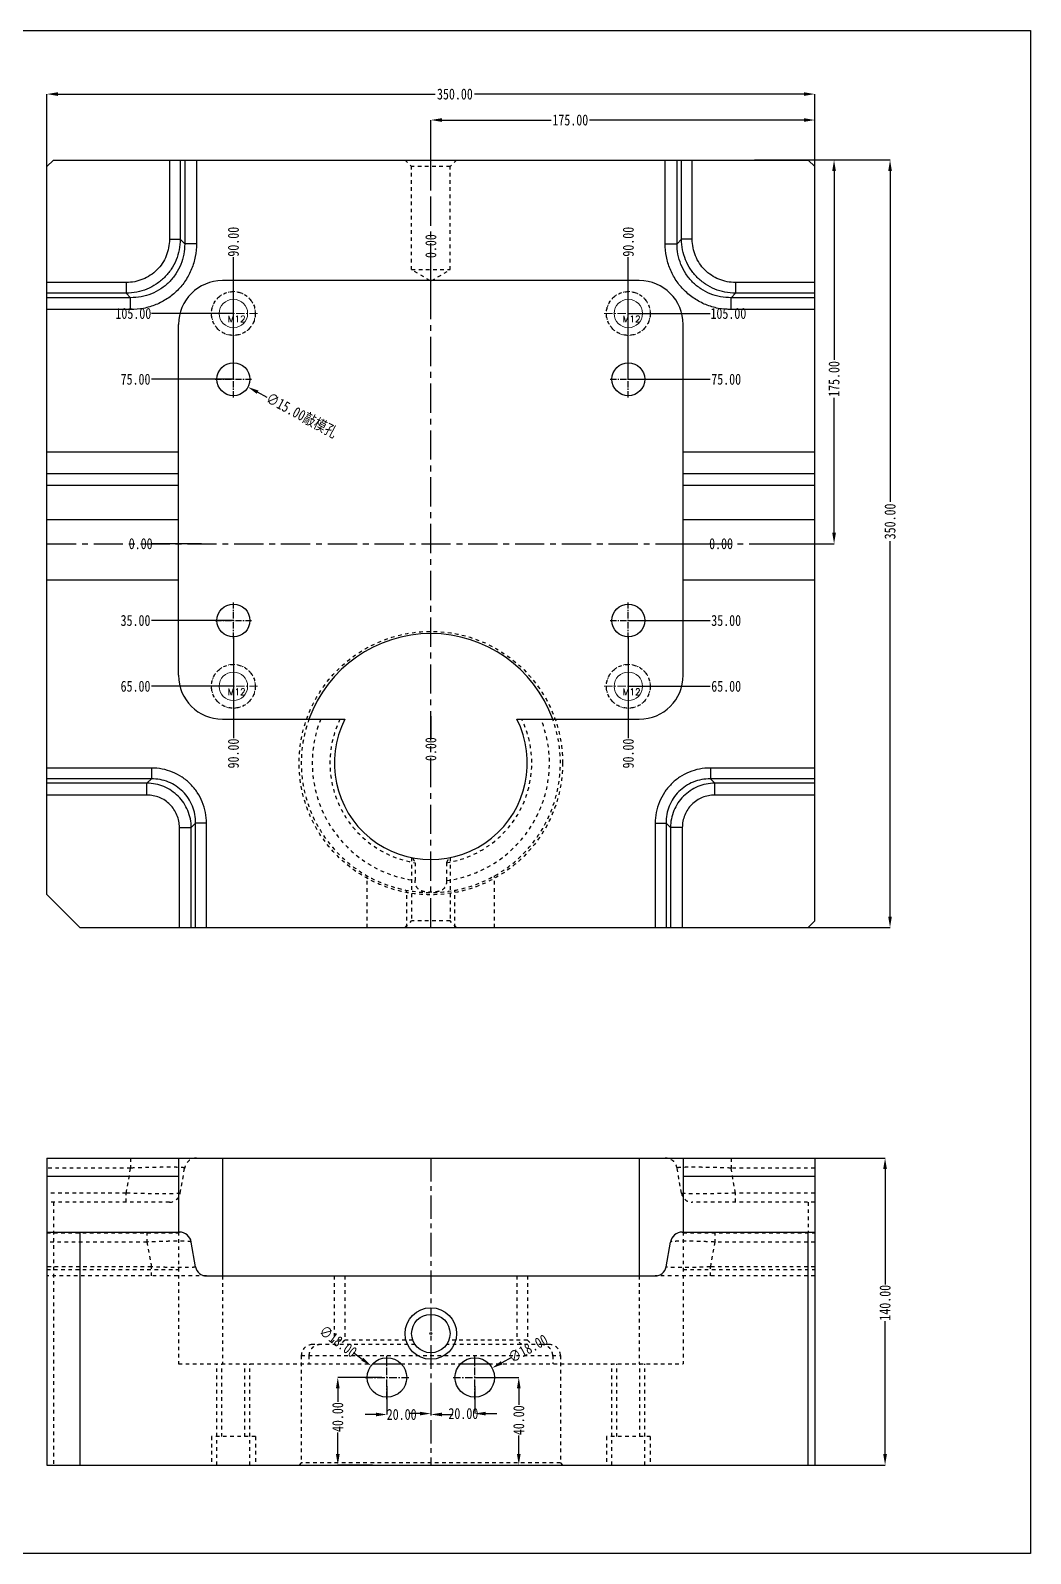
# Model space of a CAD drawing. Header units: millimetres. Extents: x 4 to 4769, y -754 to 1427.
# Drawn here: x 3896 to 4351, y -249 to 446 of the extents above; entities that cross this region are included whole.
import ezdxf

# ---------------------------------------------------------------- set-up
doc = ezdxf.new("R2010")
doc.units = ezdxf.units.MM
doc.header["$LTSCALE"] = 16.335
doc.header["$PDMODE"] = 3
doc.header["$PDSIZE"] = 0.3125
doc.linetypes.add('CENTER', pattern=[0.6, 0.375, -0.075, 0.075, -0.075])
doc.linetypes.add('HIDDEN', pattern=[0.2, 0.1, -0.1])
doc.layers.get('0').update_dxf_attribs({"linetype": 'CONTINUOUS'})
doc.layers.get('Defpoints').update_dxf_attribs({"linetype": 'CONTINUOUS'})
doc.layers.add('DEFAULT_2', color=8, linetype='HIDDEN')
doc.layers.add('screw', color=33, linetype='CONTINUOUS', lineweight=13)
doc.styles.get("Standard").update_dxf_attribs({"font": 'txt', "width": 0.8})
doc.styles.add('TXT', font='txt.shx', dxfattribs={"bigfont": 'gbcbig.shx'})
doc.dimstyles.get("Standard").update_dxf_attribs({"dimtxt": 0.15625, "dimasz": 0.1875, "dimexe": 0.125, "dimexo": 0.0625, "dimtad": 0, "dimtih": 1, "dimtoh": 1, "dimdsep": 46, "dimtxsty": 'Standard', "dimcen": 0.09, "dimadec": 0, "dimazin": 0, "dimtp": 0.01, "dimtm": 0.01, "dimtfac": 1, "dimtofl": 0, "dimtmove": 0, "dimatfit": 3, "dimfxl": 0, "dimtolj": 1, "dimarcsym": 0})

# ---------------------------------------------------------------- blocks, each defined once
blk = doc.blocks.new('*D178')
at = {"color": 4, "lineweight": -2, "transparency": 16777216}
blk.add_line((4003.57, 278.65), (3999.16, 281), dxfattribs=at)
at = {"color": 4, "transparency": 16777216}
blk.add_solid([(3999.56, 281.74), (3998.77, 280.26), (3994.75, 283.35)], dxfattribs=at)
at = {"layer": 'Defpoints', "color": 0, "transparency": 16777216}
for p in [(3981.52, 290.42), (3994.75, 283.35)]:
    blk.add_point(p, dxfattribs=at)
at = {"color": 6, "transparency": 16777216, "insert": (4019.23, 270.29), "char_height": 5, "attachment_point": 5, "rotation": 331.91197}
blk.add_mtext('\\A1;∅15.00{\\fSimSun|b0|i0|c134|p2;敲模孔}', dxfattribs=at)
blk = doc.blocks.new('screw_m12_i')
at = {"layer": 'screw', "color": 1, "linetype": 'CENTER', "ltscale": 0.621977}
for p, q in [((0, -11), (0, 11)), ((-11, 0), (11, 0))]:
    blk.add_line(p, q, dxfattribs=at)
at = {"layer": 'screw', "color": 8, "linetype": 'HIDDEN', "ltscale": 0.621977}
blk.add_circle((0, 0), 10, dxfattribs=at)
at = {"layer": 'screw', "color": 33}
blk.add_circle((0, 0), 6.5, dxfattribs=at)
at = {"layer": 'screw', "color": 6, "style": 'TXT'}
blk.add_text('M12', height=3, dxfattribs=at).set_placement((-2.6, -4))
blk = doc.blocks.new('*D180')
at = {"color": 4, "lineweight": -2, "transparency": 16777216}
for p, q in [((4098.14, -168.27), (4118.21, -168.27)), ((4118.21, -173.27), (4118.21, -180.81)), ((4118.21, -203.27), (4118.21, -194.81)), ((4102.24, -208.27), (4118.21, -208.27))]:
    blk.add_line(p, q, dxfattribs=at)
at = {"color": 4, "transparency": 16777216}
for points in [[(4117.38, -173.27), (4119.04, -173.27), (4118.21, -168.27)], [(4117.38, -203.27), (4119.04, -203.27), (4118.21, -208.27)]]:
    blk.add_solid(points, dxfattribs=at)
at = {"layer": 'Defpoints', "color": 0, "transparency": 16777216}
for p in [(4098.14, -168.27), (4102.24, -208.27), (4118.21, -208.27)]:
    blk.add_point(p, dxfattribs=at)
at = {"color": 6, "transparency": 16777216, "insert": (4118.21, -187.81), "char_height": 5, "attachment_point": 5, "rotation": 90}
blk.add_mtext('\\A1;40.00', dxfattribs=at)
blk = doc.blocks.new('*D181')
at = {"color": 4, "lineweight": -2, "transparency": 16777216}
for p, q in [((4055.73, -168.27), (4035.72, -168.27)), ((4035.72, -173.27), (4035.72, -179.39)), ((4035.72, -203.27), (4035.72, -193.39)), ((4051.49, -208.27), (4035.72, -208.27))]:
    blk.add_line(p, q, dxfattribs=at)
at = {"color": 4, "transparency": 16777216}
for points in [[(4034.88, -173.27), (4036.55, -173.27), (4035.72, -168.27)], [(4034.88, -203.27), (4036.55, -203.27), (4035.72, -208.27)]]:
    blk.add_solid(points, dxfattribs=at)
at = {"layer": 'Defpoints', "color": 0, "transparency": 16777216}
for p in [(4055.73, -168.27), (4035.72, -208.27), (4051.49, -208.27)]:
    blk.add_point(p, dxfattribs=at)
at = {"color": 6, "transparency": 16777216, "insert": (4035.72, -186.39), "char_height": 5, "attachment_point": 5, "rotation": 90}
blk.add_mtext('\\A1;40.00', dxfattribs=at)
blk = doc.blocks.new('*D182')
at = {"color": 4, "lineweight": -2, "transparency": 16777216}
for p, q in [((4078.14, -172.25), (4078.14, -184.78)), ((4098.14, -172.25), (4098.14, -184.78)), ((4073.14, -184.78), (4068.14, -184.78)), ((4103.14, -184.78), (4108.14, -184.78))]:
    blk.add_line(p, q, dxfattribs=at)
at = {"color": 4, "transparency": 16777216}
for points in [[(4073.14, -183.94), (4073.14, -185.61), (4078.14, -184.78)], [(4103.14, -183.94), (4103.14, -185.61), (4098.14, -184.78)]]:
    blk.add_solid(points, dxfattribs=at)
at = {"layer": 'Defpoints', "color": 0, "transparency": 16777216}
for p in [(4078.14, -172.25), (4098.14, -172.25), (4098.14, -184.78)]:
    blk.add_point(p, dxfattribs=at)
at = {"color": 6, "transparency": 16777216, "insert": (4092.94, -184.78), "char_height": 5, "attachment_point": 5}
blk.add_mtext('\\A1;20.00', dxfattribs=at)
blk = doc.blocks.new('*D183')
at = {"color": 4, "lineweight": -2, "transparency": 16777216}
for p, q in [((4058.14, -172.25), (4058.14, -185.18)), ((4078.14, -172.25), (4078.14, -185.18)), ((4053.14, -185.18), (4048.14, -185.18)), ((4083.14, -185.18), (4088.14, -185.18))]:
    blk.add_line(p, q, dxfattribs=at)
at = {"color": 4, "transparency": 16777216}
for points in [[(4053.14, -184.35), (4053.14, -186.01), (4058.14, -185.18)], [(4083.14, -184.35), (4083.14, -186.01), (4078.14, -185.18)]]:
    blk.add_solid(points, dxfattribs=at)
at = {"layer": 'Defpoints', "color": 0, "transparency": 16777216}
for p in [(4058.14, -172.25), (4078.14, -172.25), (4058.14, -185.18)]:
    blk.add_point(p, dxfattribs=at)
at = {"color": 6, "transparency": 16777216, "insert": (4064.83, -185.18), "char_height": 5, "attachment_point": 5}
blk.add_mtext('\\A1;20.00', dxfattribs=at)
blk = doc.blocks.new('*D184')
at = {"color": 4, "lineweight": -2, "transparency": 16777216}
blk.add_line((4114.84, -159.22), (4110.44, -161.61), dxfattribs=at)
at = {"color": 4, "transparency": 16777216}
blk.add_solid([(4110.05, -160.87), (4110.84, -162.34), (4106.05, -163.99)], dxfattribs=at)
at = {"layer": 'Defpoints', "color": 0, "transparency": 16777216}
for p in [(4106.05, -163.99), (4090.22, -172.56)]:
    blk.add_point(p, dxfattribs=at)
at = {"color": 6, "transparency": 16777216, "insert": (4122.46, -155.09), "char_height": 5, "attachment_point": 5, "rotation": 28.44917}
blk.add_mtext('\\A1;∅18.00', dxfattribs=at)
blk = doc.blocks.new('*D185')
at = {"color": 4, "lineweight": -2, "transparency": 16777216}
blk.add_line((4042.86, -156.98), (4046.88, -159.95), dxfattribs=at)
at = {"color": 4, "transparency": 16777216}
blk.add_solid([(4047.37, -159.28), (4046.38, -160.62), (4050.9, -162.92)], dxfattribs=at)
at = {"layer": 'Defpoints', "color": 0, "transparency": 16777216}
for p in [(4050.9, -162.92), (4065.37, -173.63)]:
    blk.add_point(p, dxfattribs=at)
at = {"color": 6, "transparency": 16777216, "insert": (4035.89, -151.82), "char_height": 5, "attachment_point": 5, "rotation": 323.51442}
blk.add_mtext('\\A1;∅18.00', dxfattribs=at)
blk = doc.blocks.new('*D186')
at = {"color": 4, "lineweight": -2, "transparency": 16777216}
for p, q in [((4142.21, -68.27), (4285.16, -68.27)), ((4285.16, -73.27), (4285.16, -125.89)), ((4285.16, -203.27), (4285.16, -142.56)), ((4226.49, -208.27), (4285.16, -208.27))]:
    blk.add_line(p, q, dxfattribs=at)
at = {"color": 4, "transparency": 16777216}
for points in [[(4284.32, -73.27), (4285.99, -73.27), (4285.16, -68.27)], [(4284.32, -203.27), (4285.99, -203.27), (4285.16, -208.27)]]:
    blk.add_solid(points, dxfattribs=at)
at = {"layer": 'Defpoints', "color": 0, "transparency": 16777216}
for p in [(4142.21, -68.27), (4226.49, -208.27), (4285.16, -208.27)]:
    blk.add_point(p, dxfattribs=at)
at = {"color": 6, "transparency": 16777216, "insert": (4285.16, -134.23), "char_height": 5, "attachment_point": 5, "rotation": 90}
blk.add_mtext('\\A1;140.00', dxfattribs=at)
blk = doc.blocks.new('*D187')
at = {"color": 4, "lineweight": -2, "transparency": 16777216}
for p, q in [((4078.14, 375.35), (4078.14, 405.11)), ((4083.14, 405.11), (4133.04, 405.11)), ((4248.14, 405.11), (4150.37, 405.11)), ((4253.14, 369.79), (4253.14, 405.11))]:
    blk.add_line(p, q, dxfattribs=at)
at = {"color": 4, "transparency": 16777216}
for points in [[(4083.14, 405.94), (4083.14, 404.28), (4078.14, 405.11)], [(4248.14, 405.94), (4248.14, 404.28), (4253.14, 405.11)]]:
    blk.add_solid(points, dxfattribs=at)
at = {"layer": 'Defpoints', "color": 0, "transparency": 16777216}
for p in [(4078.14, 405.11), (4078.14, 375.35), (4253.14, 369.79)]:
    blk.add_point(p, dxfattribs=at)
at = {"color": 6, "transparency": 16777216, "insert": (4141.7, 405.11), "char_height": 5, "attachment_point": 5}
blk.add_mtext('\\A1;175.00', dxfattribs=at)
blk = doc.blocks.new('*D188')
at = {"color": 4, "lineweight": -2, "transparency": 16777216}
for p, q in [((3903.14, 369.79), (3903.14, 416.94)), ((3908.14, 416.94), (4080.09, 416.94)), ((4248.14, 416.94), (4098.09, 416.94)), ((4253.14, 369.79), (4253.14, 416.94))]:
    blk.add_line(p, q, dxfattribs=at)
at = {"color": 4, "transparency": 16777216}
for points in [[(3908.14, 417.78), (3908.14, 416.11), (3903.14, 416.94)], [(4248.14, 417.78), (4248.14, 416.11), (4253.14, 416.94)]]:
    blk.add_solid(points, dxfattribs=at)
at = {"layer": 'Defpoints', "color": 0, "transparency": 16777216}
for p in [(3903.14, 416.94), (3903.14, 369.79), (4253.14, 369.79)]:
    blk.add_point(p, dxfattribs=at)
at = {"color": 6, "transparency": 16777216, "insert": (4089.09, 416.94), "char_height": 5, "attachment_point": 5}
blk.add_mtext('\\A1;350.00', dxfattribs=at)
blk = doc.blocks.new('*D189')
at = {"color": 4, "lineweight": -2, "transparency": 16777216}
for p, q in [((4237.23, 386.89), (4287.43, 386.89)), ((4287.43, 381.89), (4287.43, 231.07)), ((4287.43, 41.89), (4287.43, 213.07)), ((4218.3, 36.89), (4287.43, 36.89))]:
    blk.add_line(p, q, dxfattribs=at)
at = {"color": 4, "transparency": 16777216}
for points in [[(4286.59, 381.89), (4288.26, 381.89), (4287.43, 386.89)], [(4286.59, 41.89), (4288.26, 41.89), (4287.43, 36.89)]]:
    blk.add_solid(points, dxfattribs=at)
at = {"layer": 'Defpoints', "color": 0, "transparency": 16777216}
for p in [(4237.23, 386.89), (4218.3, 36.89), (4287.43, 36.89)]:
    blk.add_point(p, dxfattribs=at)
at = {"color": 6, "transparency": 16777216, "insert": (4287.43, 222.07), "char_height": 5, "attachment_point": 5, "rotation": 90}
blk.add_mtext('\\A1;350.00', dxfattribs=at)
blk = doc.blocks.new('*D190')
at = {"color": 4, "lineweight": -2, "transparency": 16777216}
for p, q in [((4225.7, 386.89), (4261.92, 386.89)), ((4261.92, 381.89), (4261.92, 295.7)), ((4261.92, 216.89), (4261.92, 278.36)), ((4225.7, 211.89), (4261.92, 211.89))]:
    blk.add_line(p, q, dxfattribs=at)
at = {"color": 4, "transparency": 16777216}
for points in [[(4261.08, 381.89), (4262.75, 381.89), (4261.92, 386.89)], [(4261.08, 216.89), (4262.75, 216.89), (4261.92, 211.89)]]:
    blk.add_solid(points, dxfattribs=at)
at = {"layer": 'Defpoints', "color": 0, "transparency": 16777216}
for p in [(4225.7, 386.89), (4225.7, 211.89), (4261.92, 211.89)]:
    blk.add_point(p, dxfattribs=at)
at = {"color": 6, "transparency": 16777216, "insert": (4261.92, 287.03), "char_height": 5, "attachment_point": 5, "rotation": 90}
blk.add_mtext('\\A1;175.00', dxfattribs=at)
blk = doc.blocks.new('*D191')
at = {"color": 4, "lineweight": -2, "transparency": 16777216}
blk.add_line((4182.66, 211.89), (4205.41, 211.89), dxfattribs=at)
at = {"layer": 'Defpoints', "color": 0, "transparency": 16777216}
for p in [(4078.14, 211.89), (4182.66, 211.89), (4205.41, 211.89)]:
    blk.add_point(p, dxfattribs=at)
at = {"color": 6, "transparency": 16777216, "insert": (4210.41, 211.89), "char_height": 5, "attachment_point": 5}
blk.add_mtext('\\A1;0.00', dxfattribs=at)
blk = doc.blocks.new('*D192')
at = {"color": 4, "lineweight": -2, "transparency": 16777216}
blk.add_line((4168.14, 176.89), (4205.41, 176.89), dxfattribs=at)
at = {"layer": 'Defpoints', "color": 0, "transparency": 16777216}
for p in [(4078.14, 211.89), (4168.14, 176.89), (4205.41, 176.89)]:
    blk.add_point(p, dxfattribs=at)
at = {"color": 6, "transparency": 16777216, "insert": (4212.74, 176.89), "char_height": 5, "attachment_point": 5}
blk.add_mtext('\\A1;35.00', dxfattribs=at)
blk = doc.blocks.new('*D193')
at = {"color": 4, "lineweight": -2, "transparency": 16777216}
blk.add_line((4168.14, 146.89), (4205.41, 146.89), dxfattribs=at)
at = {"layer": 'Defpoints', "color": 0, "transparency": 16777216}
for p in [(4078.14, 211.89), (4168.14, 146.89), (4205.41, 146.89)]:
    blk.add_point(p, dxfattribs=at)
at = {"color": 6, "transparency": 16777216, "insert": (4212.74, 146.89), "char_height": 5, "attachment_point": 5}
blk.add_mtext('\\A1;65.00', dxfattribs=at)
blk = doc.blocks.new('*D194')
at = {"color": 4, "lineweight": -2, "transparency": 16777216}
blk.add_line((4168.14, 286.89), (4205.41, 286.89), dxfattribs=at)
at = {"layer": 'Defpoints', "color": 0, "transparency": 16777216}
for p in [(4168.14, 286.89), (4205.41, 286.89), (4078.14, 211.89)]:
    blk.add_point(p, dxfattribs=at)
at = {"color": 6, "transparency": 16777216, "insert": (4212.74, 286.89), "char_height": 5, "attachment_point": 5}
blk.add_mtext('\\A1;75.00', dxfattribs=at)
blk = doc.blocks.new('*D195')
at = {"color": 4, "lineweight": -2, "transparency": 16777216}
blk.add_line((4168.14, 316.89), (4205.41, 316.89), dxfattribs=at)
at = {"layer": 'Defpoints', "color": 0, "transparency": 16777216}
for p in [(4168.14, 316.89), (4205.41, 316.89), (4078.14, 211.89)]:
    blk.add_point(p, dxfattribs=at)
at = {"color": 6, "transparency": 16777216, "insert": (4213.74, 316.89), "char_height": 5, "attachment_point": 5}
blk.add_mtext('\\A1;105.00', dxfattribs=at)
blk = doc.blocks.new('*D196')
at = {"color": 4, "lineweight": -2, "transparency": 16777216}
blk.add_line((4078.14, 315.26), (4078.14, 342.61), dxfattribs=at)
at = {"layer": 'Defpoints', "color": 0, "transparency": 16777216}
for p in [(4078.14, 342.61), (4078.14, 315.26), (4078.14, 211.89)]:
    blk.add_point(p, dxfattribs=at)
at = {"color": 6, "transparency": 16777216, "insert": (4078.14, 347.61), "char_height": 5, "attachment_point": 5, "rotation": 90}
blk.add_mtext('\\A1;0.00', dxfattribs=at)
blk = doc.blocks.new('*D197')
at = {"color": 4, "lineweight": -2, "transparency": 16777216}
blk.add_line((4168.14, 286.89), (4168.14, 342.61), dxfattribs=at)
at = {"layer": 'Defpoints', "color": 0, "transparency": 16777216}
for p in [(4168.14, 342.61), (4168.14, 286.89), (4078.14, 211.89)]:
    blk.add_point(p, dxfattribs=at)
at = {"color": 6, "transparency": 16777216, "insert": (4168.14, 349.61), "char_height": 5, "attachment_point": 5, "rotation": 90}
blk.add_mtext('\\A1;90.00', dxfattribs=at)
blk = doc.blocks.new('*D198')
at = {"color": 4, "lineweight": -2, "transparency": 16777216}
blk.add_line((4078.14, 133.32), (4078.14, 123.24), dxfattribs=at)
at = {"layer": 'Defpoints', "color": 0, "transparency": 16777216}
for p in [(4078.14, 211.89), (4078.14, 133.32), (4078.14, 123.24)]:
    blk.add_point(p, dxfattribs=at)
at = {"color": 6, "transparency": 16777216, "insert": (4078.14, 118.24), "char_height": 5, "attachment_point": 5, "rotation": 90}
blk.add_mtext('\\A1;0.00', dxfattribs=at)
blk = doc.blocks.new('*D199')
at = {"color": 4, "lineweight": -2, "transparency": 16777216}
blk.add_line((4168.14, 169.39), (4168.14, 123.24), dxfattribs=at)
at = {"layer": 'Defpoints', "color": 0, "transparency": 16777216}
for p in [(4078.14, 211.89), (4168.14, 169.39), (4168.14, 123.24)]:
    blk.add_point(p, dxfattribs=at)
at = {"color": 6, "transparency": 16777216, "insert": (4168.14, 116.24), "char_height": 5, "attachment_point": 5, "rotation": 90}
blk.add_mtext('\\A1;90.00', dxfattribs=at)
blk = doc.blocks.new('*D200')
at = {"color": 4, "lineweight": -2, "transparency": 16777216}
blk.add_line((3973.61, 211.89), (3950.86, 211.89), dxfattribs=at)
at = {"layer": 'Defpoints', "color": 0, "transparency": 16777216}
for p in [(3950.86, 211.89), (3973.61, 211.89), (4078.14, 211.89)]:
    blk.add_point(p, dxfattribs=at)
at = {"color": 6, "transparency": 16777216, "insert": (3945.86, 211.89), "char_height": 5, "attachment_point": 5}
blk.add_mtext('\\A1;0.00', dxfattribs=at)
blk = doc.blocks.new('*D202')
at = {"color": 4, "lineweight": -2, "transparency": 16777216}
blk.add_line((3988.14, 176.89), (3950.86, 176.89), dxfattribs=at)
at = {"layer": 'Defpoints', "color": 0, "transparency": 16777216}
for p in [(4078.14, 211.89), (3950.86, 176.89), (3988.14, 176.89)]:
    blk.add_point(p, dxfattribs=at)
at = {"color": 6, "transparency": 16777216, "insert": (3943.53, 176.89), "char_height": 5, "attachment_point": 5}
blk.add_mtext('\\A1;35.00', dxfattribs=at)
blk = doc.blocks.new('*D203')
at = {"color": 4, "lineweight": -2, "transparency": 16777216}
blk.add_line((3988.14, 146.89), (3950.86, 146.89), dxfattribs=at)
at = {"layer": 'Defpoints', "color": 0, "transparency": 16777216}
for p in [(4078.14, 211.89), (3950.86, 146.89), (3988.14, 146.89)]:
    blk.add_point(p, dxfattribs=at)
at = {"color": 6, "transparency": 16777216, "insert": (3943.53, 146.89), "char_height": 5, "attachment_point": 5}
blk.add_mtext('\\A1;65.00', dxfattribs=at)
blk = doc.blocks.new('*D204')
at = {"color": 4, "lineweight": -2, "transparency": 16777216}
blk.add_line((3988.14, 286.89), (3950.86, 286.89), dxfattribs=at)
at = {"layer": 'Defpoints', "color": 0, "transparency": 16777216}
for p in [(3950.86, 286.89), (3988.14, 286.89), (4078.14, 211.89)]:
    blk.add_point(p, dxfattribs=at)
at = {"color": 6, "transparency": 16777216, "insert": (3943.53, 286.89), "char_height": 5, "attachment_point": 5}
blk.add_mtext('\\A1;75.00', dxfattribs=at)
blk = doc.blocks.new('*D205')
at = {"color": 4, "lineweight": -2, "transparency": 16777216}
blk.add_line((3988.14, 316.89), (3950.86, 316.89), dxfattribs=at)
at = {"layer": 'Defpoints', "color": 0, "transparency": 16777216}
for p in [(3950.86, 316.89), (3988.14, 316.89), (4078.14, 211.89)]:
    blk.add_point(p, dxfattribs=at)
at = {"color": 6, "transparency": 16777216, "insert": (3942.53, 316.89), "char_height": 5, "attachment_point": 5}
blk.add_mtext('\\A1;105.00', dxfattribs=at)
blk = doc.blocks.new('*D201')
at = {"color": 4, "lineweight": -2, "transparency": 16777216}
blk.add_line((3988.14, 286.89), (3988.14, 342.61), dxfattribs=at)
at = {"layer": 'Defpoints', "color": 0, "transparency": 16777216}
for p in [(3988.14, 342.61), (3988.14, 286.89), (4078.14, 211.89)]:
    blk.add_point(p, dxfattribs=at)
at = {"color": 6, "transparency": 16777216, "insert": (3988.14, 349.61), "char_height": 5, "attachment_point": 5, "rotation": 90}
blk.add_mtext('\\A1;90.00', dxfattribs=at)
blk = doc.blocks.new('*D206')
at = {"color": 4, "lineweight": -2, "transparency": 16777216}
blk.add_line((3988.14, 169.39), (3988.14, 123.24), dxfattribs=at)
at = {"layer": 'Defpoints', "color": 0, "transparency": 16777216}
for p in [(4078.14, 211.89), (3988.14, 169.39), (3988.14, 123.24)]:
    blk.add_point(p, dxfattribs=at)
at = {"color": 6, "transparency": 16777216, "insert": (3988.14, 116.24), "char_height": 5, "attachment_point": 5, "rotation": 90}
blk.add_mtext('\\A1;90.00', dxfattribs=at)

msp = doc.modelspace()

# ---------------------------------------------------------------- linework, layer by layer
at = {"color": 7, "linetype": 'Continuous'}
for p, q in [((3903.135, 383.885), (3906.135, 386.885)), ((3903.135, 51.885), (3903.135, 383.885)), ((3906.135, 386.885), (4250.135, 386.885)), ((3958.988, 386.885), (3958.988, 350.728)), ((3963.912, 386.885), (3963.912, 350.728)), ((3965.927, 386.885), (3965.927, 348.714)), ((3971.343, 386.885), (3971.343, 348.714)), ((4184.927, 348.714), (4184.927, 386.885)), ((4190.344, 348.714), (4190.344, 386.885)), ((4192.358, 350.728), (4192.358, 386.885)), ((4197.282, 350.728), (4197.282, 386.885)), ((4250.135, 386.885), (4253.135, 383.885)), ((4253.135, 39.885), (4253.135, 383.885)), ((3958.988, 350.728), (3963.912, 350.728)), ((3963.912, 350.728), (3965.927, 348.714)), ((3971.343, 348.714), (3965.927, 348.714)), ((4184.927, 348.714), (4190.344, 348.714)), ((4192.358, 350.728), (4190.344, 348.714)), ((4197.282, 350.728), (4192.358, 350.728)), ((3939.292, 331.032), (3903.135, 331.032)), ((3939.292, 331.032), (3939.292, 326.108)), ((4173.135, 331.885), (3983.135, 331.885)), ((4253.135, 331.032), (4216.978, 331.032)), ((4216.978, 331.032), (4216.978, 326.108)), ((3939.292, 326.108), (3903.135, 326.108)), ((3941.306, 324.094), (3903.135, 324.094)), ((3939.292, 326.108), (3941.306, 324.094)), ((3941.306, 318.677), (3941.306, 324.094)), ((4216.978, 326.108), (4214.964, 324.094)), ((4253.135, 324.094), (4214.964, 324.094)), ((4214.964, 318.677), (4214.964, 324.094)), ((4253.135, 326.108), (4216.978, 326.108)), ((3941.306, 318.677), (3903.135, 318.677)), ((4253.135, 318.677), (4214.964, 318.677)), ((3963.135, 151.885), (3963.135, 311.885)), ((4193.135, 151.885), (4193.135, 311.885)), ((3903.135, 253.762), (3963.135, 253.762)), ((4193.135, 253.762), (4253.135, 253.762)), ((3903.135, 243.914), (3963.135, 243.914)), ((4193.135, 243.914), (4253.135, 243.914)), ((3903.135, 238.625), (3963.135, 238.625)), ((4193.135, 238.625), (4253.135, 238.625)), ((3903.135, 223.022), (3963.135, 223.022)), ((4193.135, 223.022), (4253.135, 223.022)), ((3903.135, 195.506), (3963.135, 195.506)), ((4193.135, 195.506), (4253.135, 195.506)), ((3983.135, 131.885), (4038.943, 131.885)), ((4117.327, 131.885), (4173.135, 131.885)), ((3950.745, 109.607), (3903.135, 109.607)), ((3950.745, 104.683), (3903.135, 104.683)), ((3948.748, 102.687), (3950.745, 104.683)), ((3950.745, 109.607), (3950.745, 104.683)), ((4253.135, 109.607), (4205.526, 109.607)), ((4205.526, 109.607), (4205.526, 104.683)), ((4253.135, 104.683), (4205.526, 104.683)), ((4207.522, 102.687), (4205.526, 104.683)), ((3948.748, 102.687), (3903.135, 102.687)), ((3948.748, 97.27), (3903.135, 97.27)), ((3948.748, 97.27), (3948.748, 102.687)), ((4253.135, 102.687), (4207.522, 102.687)), ((4207.522, 97.27), (4207.522, 102.687)), ((4253.135, 97.27), (4207.522, 97.27)), ((3968.936, 82.498), (3970.933, 84.495)), ((3975.857, 84.495), (3970.933, 84.495)), ((3970.933, 36.885), (3970.933, 84.495)), ((3975.857, 36.885), (3975.857, 84.495)), ((4180.413, 84.495), (4185.337, 84.495)), ((4180.413, 84.495), (4180.413, 36.885)), ((4187.334, 82.498), (4185.337, 84.495)), ((4185.337, 84.495), (4185.337, 36.885)), ((3963.52, 36.885), (3963.52, 82.498)), ((3963.52, 82.498), (3968.936, 82.498)), ((3968.936, 36.885), (3968.936, 82.498)), ((4192.75, 82.498), (4187.334, 82.498)), ((4187.334, 82.498), (4187.334, 36.885)), ((4192.75, 82.498), (4192.75, 36.885)), ((3918.135, 36.885), (3903.135, 51.885)), ((3918.135, 36.885), (4250.135, 36.885)), ((4250.135, 36.885), (4253.135, 39.885)), ((3903.135, -68.275), (3903.135, -208.275)), ((3903.135, -68.275), (4253.135, -68.275)), ((3963.135, -68.275), (3963.135, -101.995)), ((3983.135, -68.275), (3983.135, -121.995)), ((4173.135, -68.275), (4173.135, -121.995)), ((4193.135, -68.275), (4193.135, -101.995)), ((4253.135, -68.275), (4253.135, -208.275)), ((3903.135, -76.536), (3963.135, -76.536)), ((4193.135, -76.536), (4253.135, -76.536)), ((3903.135, -101.995), (3963.52, -101.995)), ((3918.135, -101.995), (3918.135, -208.275)), ((4192.75, -101.995), (4253.135, -101.995)), ((4250.135, -208.275), (4250.135, -101.995)), ((3970.933, -117.863), (3968.936, -106.54)), ((4185.337, -117.863), (4187.334, -106.54)), ((3975.857, -121.995), (4180.413, -121.995)), ((4051.673, -162.075), (4064.597, -162.075)), ((4091.673, -162.075), (4104.597, -162.075)), ((3903.135, -208.275), (4253.135, -208.275))]:
    msp.add_line(p, q, dxfattribs=at)
at = {"color": 1, "linetype": 'CENTER', "ltscale": 2.176921}
for p, q in [((4078.135, 36.885), (4078.135, 386.885)), ((3903.135, 211.885), (4253.135, 211.885))]:
    msp.add_line(p, q, dxfattribs=at)
at = {"color": 1, "linetype": 'CENTER', "ltscale": 0.466483}
for p, q in [((3988.135, 278.635), (3988.135, 295.135)), ((4168.135, 278.635), (4168.135, 295.135)), ((3979.885, 286.885), (3996.385, 286.885)), ((4159.885, 286.885), (4176.385, 286.885)), ((3988.135, 168.635), (3988.135, 185.135)), ((4168.135, 168.635), (4168.135, 185.135)), ((3979.885, 176.885), (3996.385, 176.885)), ((4159.885, 176.885), (4176.385, 176.885))]:
    msp.add_line(p, q, dxfattribs=at)
at = {"color": 1, "linetype": 'CENTER', "ltscale": 1.741537}
msp.add_line((4078.135, -68.275), (4078.135, -208.275), dxfattribs=at)
at = {"color": 1, "linetype": 'CENTER', "ltscale": 0.55978}
for p, q in [((4058.135, -178.175), (4058.135, -158.375)), ((4098.135, -178.175), (4098.135, -158.375)), ((4048.235, -168.275), (4068.035, -168.275)), ((4088.235, -168.275), (4108.035, -168.275))]:
    msp.add_line(p, q, dxfattribs=at)
msp.add_lwpolyline([(3602.817, 445.957), (4351.455, 445.957), (4351.455, -248.591), (3602.817, -248.591)], close=True)
at = {"color": 7, "linetype": 'Continuous'}
for centre, radius in [((3988.135, 286.885), 7.5), ((4168.135, 286.885), 7.5), ((3988.135, 176.885), 7.5), ((4168.135, 176.885), 7.5), ((4078.135, -148.275), 11.75), ((4078.135, -148.275), 8.75), ((4078.135, -148.275), 0.429), ((4058.135, -168.275), 9), ((4098.135, -168.275), 9)]:
    msp.add_circle(centre, radius, dxfattribs=at)
for centre, radius, start, end in [((3983.135, 311.885), 20, 90, 180), ((4173.135, 311.885), 20, 0, 90), ((4078.135, 111.885), 59.05, 19.797448, 160.202552), ((3983.135, 151.885), 20, 180, 270), ((4173.135, 151.885), 20, 270, 0), ((4078.135, 111.885), 44, 152.964308, 27.035692), ((3963.52, -107.495), 5.5, 10, 90), ((4192.75, -107.495), 5.5, 90, 170), ((3975.857, -116.995), 5, 190, 270), ((4180.413, -116.995), 5, 270, 350)]:
    msp.add_arc(centre, radius, start, end, dxfattribs=at)
for points, knots in [([(3958.988, 350.728), (3958.988, 349.439), (3958.741, 346.855), (3957.63, 343.127), (3955.811, 339.687), (3953.347, 336.674), (3950.334, 334.21), (3946.894, 332.391), (3943.166, 331.279), (3940.581, 331.032), (3939.292, 331.032)], [0, 0, 0, 0, 0.1250108, 0.25, 0.3749926, 0.4999822, 0.6249716, 0.7499684, 0.8749742, 1, 1, 1, 1]), ([(3963.912, 350.728), (3963.903, 349.121), (3963.575, 345.9), (3962.163, 341.258), (3959.877, 336.976), (3956.798, 333.223), (3953.045, 330.144), (3948.763, 327.858), (3944.121, 326.446), (3940.9, 326.118), (3939.292, 326.108)], [0, 0, 0, 0, 0.124978, 0.2499608, 0.3749676, 0.4999823, 0.6249971, 0.7500078, 0.875007, 1, 1, 1, 1]), ([(3965.927, 348.714), (3965.937, 347.1), (3965.649, 343.86), (3964.287, 339.18), (3962.025, 334.859), (3958.943, 331.078), (3955.162, 327.996), (3950.841, 325.734), (3946.161, 324.371), (3942.921, 324.083), (3941.306, 324.094)], [0, 0, 0, 0, 0.1249754, 0.2499672, 0.3749747, 0.4999914, 0.6250081, 0.7500156, 0.8750094, 1, 1, 1, 1]), ([(3971.343, 348.714), (3971.343, 346.748), (3970.966, 342.807), (3969.272, 337.122), (3966.497, 331.876), (3962.739, 327.282), (3958.145, 323.524), (3952.899, 320.749), (3947.214, 319.054), (3943.272, 318.677), (3941.306, 318.677)], [0, 0, 0, 0, 0.1250087, 0.2500071, 0.3750005, 0.4999915, 0.6249825, 0.7499758, 0.8749763, 1, 1, 1, 1]), ([(4214.964, 318.677), (4212.998, 318.677), (4209.057, 319.054), (4203.372, 320.749), (4198.125, 323.524), (4193.531, 327.281), (4189.774, 331.875), (4186.999, 337.121), (4185.304, 342.806), (4184.927, 346.748), (4184.927, 348.714)], [0, 0, 0, 0, 0.1250087, 0.2500071, 0.3750005, 0.4999915, 0.6249825, 0.7499758, 0.8749763, 1, 1, 1, 1]), ([(4214.964, 324.094), (4213.349, 324.083), (4210.11, 324.371), (4205.43, 325.734), (4201.109, 327.995), (4197.328, 331.078), (4194.246, 334.858), (4191.984, 339.18), (4190.621, 343.859), (4190.333, 347.099), (4190.344, 348.714)], [0, 0, 0, 0, 0.1249754, 0.2499672, 0.3749747, 0.4999914, 0.6250081, 0.7500156, 0.8750094, 1, 1, 1, 1]), ([(4216.978, 326.108), (4215.371, 326.118), (4212.149, 326.446), (4207.508, 327.857), (4203.226, 330.144), (4199.473, 333.222), (4196.394, 336.975), (4194.108, 341.257), (4192.696, 345.899), (4192.367, 349.121), (4192.358, 350.728)], [0, 0, 0, 0, 0.124978, 0.2499608, 0.3749676, 0.4999823, 0.6249971, 0.7500078, 0.875007, 1, 1, 1, 1]), ([(4216.978, 331.032), (4215.689, 331.032), (4213.105, 331.279), (4209.377, 332.39), (4205.937, 334.21), (4202.924, 336.674), (4200.46, 339.686), (4198.64, 343.126), (4197.529, 346.854), (4197.282, 349.439), (4197.282, 350.728)], [0, 0, 0, 0, 0.1250108, 0.25, 0.3749926, 0.4999822, 0.6249716, 0.7499684, 0.8749742, 1, 1, 1, 1]), ([(3975.857, 84.495), (3975.857, 86.138), (3975.542, 89.433), (3974.125, 94.187), (3971.805, 98.573), (3968.664, 102.414), (3964.823, 105.555), (3960.437, 107.875), (3955.684, 109.292), (3952.388, 109.607), (3950.745, 109.607)], [0, 0, 0, 0, 0.1250095, 0.2500094, 0.3750043, 0.4999912, 0.6249806, 0.7499762, 0.8749776, 1, 1, 1, 1]), ([(3970.933, 84.495), (3970.942, 85.819), (3970.709, 88.476), (3969.594, 92.315), (3967.74, 95.861), (3965.212, 98.962), (3962.111, 101.49), (3958.565, 103.343), (3954.726, 104.459), (3952.069, 104.693), (3950.745, 104.683)], [0, 0, 0, 0, 0.1249685, 0.2499601, 0.3749725, 0.499991, 0.6250122, 0.7500253, 0.8750186, 1, 1, 1, 1]), ([(4205.526, 109.607), (4203.882, 109.607), (4200.587, 109.292), (4195.834, 107.876), (4191.448, 105.555), (4187.607, 102.414), (4184.465, 98.573), (4182.145, 94.187), (4180.728, 89.434), (4180.413, 86.138), (4180.413, 84.495)], [0, 0, 0, 0, 0.1250095, 0.2500094, 0.3750043, 0.4999912, 0.6249806, 0.7499762, 0.8749776, 1, 1, 1, 1]), ([(4205.526, 104.683), (4204.202, 104.693), (4201.544, 104.459), (4197.705, 103.344), (4194.16, 101.49), (4191.058, 98.963), (4188.53, 95.861), (4186.677, 92.316), (4185.562, 88.476), (4185.328, 85.819), (4185.337, 84.495)], [0, 0, 0, 0, 0.1249685, 0.2499601, 0.3749725, 0.499991, 0.6250122, 0.7500253, 0.8750186, 1, 1, 1, 1]), ([(3968.936, 82.498), (3968.926, 83.815), (3968.652, 86.453), (3967.488, 90.254), (3965.61, 93.761), (3963.085, 96.835), (3960.011, 99.36), (3956.504, 101.238), (3952.704, 102.402), (3950.065, 102.676), (3948.748, 102.687)], [0, 0, 0, 0, 0.1249507, 0.2499331, 0.3749554, 0.4999937, 0.6250324, 0.7500571, 0.8750455, 1, 1, 1, 1]), ([(3963.52, 82.498), (3963.52, 83.465), (3963.335, 85.403), (3962.501, 88.199), (3961.137, 90.779), (3959.289, 93.039), (3957.029, 94.887), (3954.449, 96.251), (3951.653, 97.085), (3949.715, 97.27), (3948.748, 97.27)], [0, 0, 0, 0, 0.1250085, 0.2500023, 0.3749997, 0.4999936, 0.6249879, 0.7499879, 0.8749877, 1, 1, 1, 1]), ([(4207.522, 102.687), (4206.206, 102.676), (4203.567, 102.402), (4199.766, 101.238), (4196.26, 99.36), (4193.185, 96.835), (4190.661, 93.761), (4188.783, 90.255), (4187.619, 86.454), (4187.344, 83.815), (4187.334, 82.498)], [0, 0, 0, 0, 0.1249507, 0.2499331, 0.3749554, 0.4999937, 0.6250324, 0.7500571, 0.8750455, 1, 1, 1, 1]), ([(4207.522, 97.27), (4206.556, 97.27), (4204.617, 97.085), (4201.821, 96.252), (4199.241, 94.887), (4196.982, 93.039), (4195.134, 90.779), (4193.769, 88.199), (4192.935, 85.403), (4192.75, 83.465), (4192.75, 82.498)], [0, 0, 0, 0, 0.1250085, 0.2500023, 0.3749997, 0.4999936, 0.6249879, 0.7499879, 0.8749877, 1, 1, 1, 1])]:
    msp.add_open_spline(points, degree=3, knots=knots, dxfattribs=at)
at = {"layer": 'DEFAULT_2', "color": 8, "linetype": 'HIDDEN'}
for p, q in [((4066.385, 386.885), (4069.385, 383.885)), ((4069.385, 336.885), (4069.385, 383.885)), ((4086.885, 383.885), (4069.385, 383.885)), ((4089.885, 386.885), (4086.885, 383.885)), ((4086.885, 336.885), (4086.885, 383.885)), ((4077.706, 331.885), (4069.385, 336.885)), ((4069.385, 336.885), (4086.885, 336.885)), ((4078.564, 331.885), (4086.885, 336.885)), ((4069.385, 68.764), (4069.385, 39.885)), ((4070.954, 66.449), (4070.954, 58.317)), ((4085.316, 66.449), (4085.316, 58.315)), ((4086.885, 68.764), (4086.885, 39.885)), ((4049.135, 36.885), (4049.135, 60.447)), ((4107.135, 36.885), (4107.135, 60.447)), ((4067.135, 36.885), (4067.135, 53.869)), ((4089.135, 36.885), (4089.135, 53.869)), ((4066.385, 36.885), (4069.385, 39.885)), ((4086.885, 39.885), (4069.385, 39.885)), ((4089.885, 36.885), (4086.885, 39.885)), ((3941.306, -68.275), (3941.306, -72.82)), ((4214.964, -68.275), (4214.964, -72.82)), ((3941.306, -72.82), (3903.135, -72.82)), ((3939.292, -84.243), (3941.306, -72.82)), ((3963.912, -84.243), (3965.927, -72.82)), ((4192.358, -84.243), (4190.344, -72.82)), ((4253.135, -72.82), (4214.964, -72.82)), ((4216.978, -84.243), (4214.964, -72.82)), ((3939.292, -84.243), (3903.135, -84.243)), ((3958.988, -88.375), (3903.135, -88.375)), ((3906.135, -88.375), (3906.135, -208.275)), ((3939.292, -88.375), (3939.292, -84.243)), ((4253.135, -88.375), (4197.282, -88.375)), ((4253.135, -84.243), (4216.978, -84.243)), ((4216.978, -88.375), (4216.978, -84.243)), ((4250.135, -88.375), (4250.135, -101.995)), ((3903.135, -102.33), (3963.135, -102.33)), ((3948.748, -101.995), (3948.748, -106.54)), ((3963.135, -101.995), (3963.135, -162.075)), ((4193.135, -101.995), (4193.135, -162.075)), ((4193.135, -102.33), (4253.135, -102.33)), ((4207.522, -101.995), (4207.522, -106.54)), ((3948.748, -106.54), (3903.135, -106.54)), ((3948.748, -106.54), (3950.745, -117.863)), ((4207.522, -106.54), (4205.526, -117.863)), ((4253.135, -106.54), (4207.522, -106.54)), ((3950.745, -117.863), (3903.135, -117.863)), ((3950.745, -121.995), (3950.745, -117.863)), ((4253.135, -117.863), (4205.526, -117.863)), ((4205.526, -121.995), (4205.526, -117.863)), ((3903.135, -118.991), (3963.135, -118.991)), ((3975.857, -121.995), (3903.135, -121.995)), ((3983.135, -121.995), (3983.135, -162.075)), ((4034.135, -121.995), (4034.135, -151.274)), ((4038.943, -121.995), (4038.943, -151.275)), ((4117.327, -121.995), (4117.327, -151.275)), ((4122.135, -121.995), (4122.135, -151.275)), ((4173.135, -121.995), (4173.135, -162.075)), ((4253.135, -121.995), (4180.413, -121.995)), ((4193.135, -118.991), (4253.135, -118.991)), ((4034.135, -151.274), (4032.135, -153.275)), ((4069.915, -151.275), (4034.135, -151.274)), ((4122.135, -151.275), (4086.355, -151.275)), ((4122.135, -151.275), (4124.135, -153.275)), ((4019.085, -158.275), (4137.185, -158.275)), ((4019.085, -158.275), (4019.085, -207.275)), ((4022.575, -158.275), (4022.575, -162.075)), ((4070.954, -153.275), (4024.085, -153.275)), ((4132.185, -153.275), (4085.316, -153.275)), ((4133.695, -158.275), (4133.695, -162.075)), ((4137.185, -158.275), (4137.185, -207.275)), ((3963.135, -162.075), (4051.673, -162.075)), ((3980.635, -208.275), (3980.635, -162.075)), ((3982.885, -195.275), (3982.885, -162.075)), ((3993.385, -195.275), (3993.385, -162.075)), ((3995.635, -208.275), (3995.635, -162.075)), ((4064.597, -162.075), (4091.673, -162.075)), ((4104.597, -162.075), (4193.135, -162.075)), ((4160.635, -208.275), (4160.635, -162.075)), ((4162.885, -195.275), (4162.885, -162.075)), ((4173.385, -195.275), (4173.385, -162.075)), ((4175.635, -208.275), (4175.635, -162.075)), ((3998.135, -195.275), (3978.135, -195.275)), ((3978.135, -195.275), (3978.135, -208.275)), ((3998.135, -195.275), (3998.135, -208.275)), ((4178.135, -195.275), (4158.135, -195.275)), ((4158.135, -195.275), (4158.135, -208.275)), ((4178.135, -195.275), (4178.135, -208.275)), ((4019.085, -207.275), (4018.085, -208.275)), ((4137.185, -207.275), (4019.085, -207.275)), ((4137.185, -207.275), (4138.185, -208.275))]:
    msp.add_line(p, q, dxfattribs=at)
for centre, radius in [((3988.135, 316.885), 10), ((4168.135, 316.885), 10), ((4078.135, 111.885), 60.05), ((3988.135, 146.885), 10), ((4168.135, 146.885), 10)]:
    msp.add_circle(centre, radius, dxfattribs=at)
for centre, radius, start, end in [((4078.135, 111.885), 59.05, 160.202552, 19.797448), ((4078.135, 111.885), 54.05, 158.282671, 262.365145), ((4078.135, 111.886), 46, 154.228713, 261.019408), ((4078.135, 111.885), 54.05, 277.634542, 21.717329), ((4078.135, 111.885), 46, 278.980338, 25.771944), ((4079.956, 72.029), 10.59, 198.549775, 211.794309), ((4076.297, 72.037), 10.61, 328.21781, 341.438106), ((3971.343, -73.775), 5.5, 90, 170), ((4184.927, -73.775), 5.5, 10, 90), ((3958.988, -83.375), 5, 270, 350), ((4197.282, -83.375), 5, 190, 270), ((4405.157, -562.361), 550.549, 131.69605, 132.008007), ((3751.108, -562.367), 550.557, 47.991995, 48.303948), ((4024.085, -158.275), 5, 90, 180), ((4132.185, -158.275), 5, 0, 90)]:
    msp.add_arc(centre, radius, start, end, dxfattribs=at)
for points, knots in [([(4085.316, 58.314), (4085.316, 57.856), (4085.235, 56.965), (4084.859, 55.719), (4084.188, 54.673), (4083.238, 53.917), (4082.101, 53.44), (4080.843, 53.163), (4079.509, 53.022), (4078.135, 52.98), (4076.762, 53.022), (4075.427, 53.163), (4074.17, 53.44), (4073.032, 53.917), (4072.082, 54.673), (4071.412, 55.719), (4071.035, 56.965), (4070.954, 57.856), (4070.954, 58.314)], [0, 0, 0, 0, 0.0668565, 0.1298487, 0.1883231, 0.2452395, 0.3042697, 0.3669024, 0.4326171, 0.5, 0.5673829, 0.6330976, 0.6957303, 0.7547605, 0.8116769, 0.8701513, 0.9331435, 1, 1, 1, 1]), ([(3965.927, -72.82), (3965.929, -72.804), (3965.909, -72.775), (3965.87, -72.754), (3965.798, -72.723), (3965.671, -72.692), (3965.476, -72.657), (3965.222, -72.624), (3964.911, -72.594), (3964.543, -72.566), (3963.94, -72.53), (3963.049, -72.495), (3961.82, -72.465), (3960.389, -72.448), (3958.768, -72.442), (3956.975, -72.449), (3954.293, -72.475), (3950.661, -72.539), (3946.072, -72.657), (3942.914, -72.761), (3941.306, -72.82)], [0, 0, 0, 0, 0.001939, 0.003491, 0.0055532, 0.0113226, 0.0193661, 0.029716, 0.0423779, 0.0573433, 0.0745936, 0.1158283, 0.1657633, 0.2239561, 0.2898494, 0.3627807, 0.4419956, 0.6159042, 0.8043925, 1, 1, 1, 1]), ([(4214.964, -72.82), (4213.356, -72.761), (4210.198, -72.657), (4205.61, -72.539), (4201.978, -72.475), (4199.296, -72.449), (4197.502, -72.442), (4195.882, -72.448), (4194.45, -72.465), (4193.222, -72.495), (4192.33, -72.53), (4191.727, -72.566), (4191.359, -72.594), (4191.048, -72.624), (4190.795, -72.657), (4190.599, -72.692), (4190.472, -72.723), (4190.4, -72.754), (4190.361, -72.775), (4190.341, -72.804), (4190.344, -72.82)], [0, 0, 0, 0, 0.195584, 0.3840706, 0.557982, 0.6371986, 0.7101316, 0.7760269, 0.834222, 0.8841594, 0.9253966, 0.9426481, 0.9576151, 0.9702783, 0.9806299, 0.9886749, 0.9944457, 0.9965083, 0.9980608, 1, 1, 1, 1]), ([(3963.912, -84.243), (3963.909, -84.261), (3963.861, -84.296), (3963.767, -84.326), (3963.612, -84.361), (3963.403, -84.391), (3963.136, -84.421), (3962.669, -84.461), (3961.945, -84.502), (3960.916, -84.539), (3959.679, -84.565), (3958.246, -84.581), (3956.63, -84.586), (3954.846, -84.58), (3952.185, -84.557), (3948.583, -84.499), (3944.028, -84.391), (3940.891, -84.296), (3939.292, -84.243)], [0, 0, 0, 0, 0.0021631, 0.0062593, 0.0125712, 0.0211618, 0.032041, 0.0451996, 0.0782797, 0.1201543, 0.1704711, 0.2287742, 0.2945159, 0.36707, 0.4457282, 0.6182484, 0.80538, 1, 1, 1, 1]), ([(4216.978, -84.243), (4215.379, -84.296), (4212.243, -84.391), (4207.688, -84.499), (4204.086, -84.557), (4201.425, -84.58), (4199.641, -84.586), (4198.025, -84.581), (4196.592, -84.565), (4195.355, -84.539), (4194.325, -84.502), (4193.602, -84.461), (4193.134, -84.421), (4192.867, -84.391), (4192.658, -84.361), (4192.504, -84.326), (4192.409, -84.296), (4192.361, -84.261), (4192.358, -84.243)], [0, 0, 0, 0, 0.1945969, 0.3817061, 0.5542259, 0.6328871, 0.7054449, 0.7711912, 0.8294977, 0.8798203, 0.9217014, 0.9547883, 0.9679507, 0.9788336, 0.9874262, 0.9937393, 0.9978365, 1, 1, 1, 1]), ([(3968.936, -106.54), (3968.933, -106.522), (3968.897, -106.485), (3968.76, -106.426), (3968.466, -106.365), (3967.98, -106.306), (3967.31, -106.255), (3966.464, -106.215), (3965.449, -106.185), (3964.273, -106.168), (3962.948, -106.162), (3961.487, -106.169), (3959.307, -106.195), (3956.356, -106.259), (3952.626, -106.377), (3950.057, -106.481), (3948.748, -106.54)], [0, 0, 0, 0, 0.0026463, 0.0070416, 0.0222991, 0.0465676, 0.079793, 0.1217467, 0.1720812, 0.2303432, 0.2959993, 0.3684196, 0.4469157, 0.6190464, 0.8057617, 1, 1, 1, 1]), ([(4207.522, -106.54), (4206.213, -106.481), (4203.644, -106.377), (4199.914, -106.259), (4196.964, -106.195), (4194.784, -106.169), (4193.322, -106.162), (4191.998, -106.168), (4190.822, -106.185), (4189.806, -106.215), (4188.96, -106.255), (4188.29, -106.306), (4187.804, -106.365), (4187.51, -106.426), (4187.373, -106.485), (4187.337, -106.522), (4187.334, -106.54)], [0, 0, 0, 0, 0.1942324, 0.3809393, 0.5530683, 0.6315653, 0.7039869, 0.7696443, 0.8279084, 0.8782446, 0.9202014, 0.9534288, 0.9776997, 0.992958, 0.9973536, 1, 1, 1, 1]), ([(3970.933, -117.863), (3970.936, -117.877), (3970.92, -117.903), (3970.888, -117.923), (3970.83, -117.951), (3970.726, -117.98), (3970.566, -118.011), (3970.359, -118.041), (3970.105, -118.069), (3969.803, -118.094), (3969.309, -118.126), (3968.579, -118.159), (3967.572, -118.186), (3966.398, -118.202), (3965.069, -118.207), (3963.598, -118.2), (3961.398, -118.177), (3958.418, -118.118), (3954.654, -118.011), (3952.063, -117.916), (3950.745, -117.863)], [0, 0, 0, 0, 0.0020948, 0.0036828, 0.0057648, 0.0115469, 0.0195845, 0.0299186, 0.0425598, 0.0575018, 0.074728, 0.1159166, 0.1658128, 0.223976, 0.2898498, 0.3627725, 0.4419897, 0.6159165, 0.8044132, 1, 1, 1, 1]), ([(4205.526, -117.863), (4204.207, -117.916), (4201.617, -118.011), (4197.853, -118.118), (4194.873, -118.177), (4192.673, -118.2), (4191.201, -118.207), (4189.872, -118.202), (4188.698, -118.186), (4187.691, -118.159), (4186.961, -118.126), (4186.467, -118.094), (4186.166, -118.069), (4185.911, -118.041), (4185.704, -118.011), (4185.544, -117.98), (4185.44, -117.951), (4185.382, -117.923), (4185.35, -117.903), (4185.335, -117.877), (4185.337, -117.863)], [0, 0, 0, 0, 0.1955668, 0.3840623, 0.5579904, 0.6372067, 0.7101304, 0.7760072, 0.8341741, 0.8840731, 0.9252637, 0.9424909, 0.9574342, 0.9700764, 0.9804122, 0.988451, 0.9942342, 0.9963167, 0.997905, 1, 1, 1, 1]), ([(4027.922, -153.275), (4027.248, -153.275), (4025.888, -153.513), (4024.406, -154.402), (4023.493, -155.408), (4022.973, -156.289), (4022.649, -157.258), (4022.575, -157.937), (4022.575, -158.275)], [0, 0, 0, 0, 0.2495769, 0.4989922, 0.6242497, 0.749507, 0.8747703, 1, 1, 1, 1]), ([(4133.695, -158.275), (4133.695, -157.937), (4133.621, -157.258), (4133.297, -156.289), (4132.777, -155.408), (4131.865, -154.402), (4130.382, -153.513), (4129.023, -153.275), (4128.349, -153.275)], [0, 0, 0, 0, 0.1252297, 0.250493, 0.3757503, 0.5010078, 0.7504231, 1, 1, 1, 1])]:
    msp.add_open_spline(points, degree=3, knots=knots, dxfattribs=at)

# ---------------------------------------------------------------- block references
at = {"layer": 'screw'}
for p in [(3988.135, 316.885), (4168.135, 316.885), (3988.135, 146.885), (4168.135, 146.885)]:
    msp.add_blockref('screw_m12_i', p, dxfattribs=at)

# ---------------------------------------------------------------- dimensions: what is measured, and where the dimension line sits
for base, p1, p2, picture, middle in [((3903.135, 416.944), (4253.135, 369.794), (3903.135, 369.794), '*D188', (4089.09, 416.944)), ((4078.135, 405.109), (4253.135, 369.794), (4078.135, 375.35), '*D187', (4141.704, 405.109)), ((4058.135, -185.179), (4078.135, -172.251), (4058.135, -172.251), '*D183', (4064.832, -185.179)), ((4098.135, -184.775), (4078.135, -172.251), (4098.135, -172.251), '*D182', (4092.936, -184.775))]:
    dim = msp.add_linear_dim(base=base, p1=p1, p2=p2, dimstyle='Standard', override={"dimtxt": 5, "dimasz": 5, "dimexe": 0, "dimexo": 0, "dimgap": 0, "dimtih": 0, "dimtoh": 0, "dimzin": 0, "dimcen": 0, "dimclrd": 4, "dimclre": 4, "dimclrt": 6, "dimtp": 0, "dimtm": 0, "dimtzin": 0})
    dim.commit()
    dim.dimension.update_dxf_attribs({"geometry": picture, "text_midpoint": middle, "dimtype": 160})
for base, p1, p2, picture, middle in [((4287.428, 36.885), (4237.226, 386.885), (4218.298, 36.885), '*D189', (4287.428, 222.072)), ((4261.915, 211.885), (4225.704, 386.885), (4225.704, 211.885), '*D190', (4261.915, 287.029)), ((4285.157, -208.275), (4142.208, -68.275), (4226.49, -208.275), '*D186', (4285.157, -134.226)), ((4035.718, -208.275), (4055.734, -168.275), (4051.488, -208.275), '*D181', (4035.718, -186.391)), ((4118.209, -208.275), (4098.135, -168.275), (4102.237, -208.275), '*D180', (4118.209, -187.805))]:
    dim = msp.add_linear_dim(base=base, p1=p1, p2=p2, angle=90, dimstyle='Standard', override={"dimtxt": 5, "dimasz": 5, "dimexe": 0, "dimexo": 0, "dimgap": 0, "dimtih": 0, "dimtoh": 0, "dimzin": 0, "dimcen": 0, "dimclrd": 4, "dimclre": 4, "dimclrt": 6, "dimtp": 0, "dimtm": 0, "dimtzin": 0})
    dim.commit()
    dim.dimension.update_dxf_attribs({"geometry": picture, "text_midpoint": middle, "dimtype": 160})
for feature_location, offset, dtype, origin, picture, middle in [((3988.135, 286.885), (0, 55.723), 1, (4078.135, 211.885), '*D201', (3988.135, 349.608)), ((4078.135095476, 315.255971137), (0, 27.352131297), 1, (4078.135095476, 211.885205182), '*D196', (4078.135095476, 347.608102434)), ((4168.135, 286.885), (0, 55.723), 1, (4078.135, 211.885), '*D197', (4168.135, 349.608)), ((3988.135, 316.885), (-37.276, 0), 0, (4078.135, 211.885), '*D205', (3942.526, 316.885)), ((4168.135, 316.885), (37.276, 0), 0, (4078.135, 211.885), '*D195', (4213.744, 316.885)), ((3988.135, 286.885), (-37.276, 0), 0, (4078.135, 211.885), '*D204', (3943.526, 286.885)), ((4168.135, 286.885), (37.276, 0), 0, (4078.135, 211.885), '*D194', (4212.744, 286.885)), ((3988.135, 176.885), (-37.276, 0), 0, (4078.135, 211.885), '*D202', (3943.526, 176.885)), ((3988.135, 146.885), (-37.276, 0), 0, (4078.135, 211.885), '*D203', (3943.526, 146.885)), ((3973.61052415, 211.885205182), (-22.751441139, 0), 0, (4078.135095476, 211.885205182), '*D200', (3945.859083011, 211.885205182)), ((3988.135, 169.385), (0, -46.142), 1, (4078.135, 211.885), '*D206', (3988.135, 116.243)), ((4078.135095476, 133.320047913), (0, -10.077102512), 1, (4078.135095476, 211.885205182), '*D198', (4078.135095476, 118.242945401)), ((4182.659666803, 211.885205182), (22.751441139, 0), 0, (4078.135095476, 211.885205182), '*D191', (4210.411107941, 211.885205182)), ((4168.135, 176.885), (37.276, 0), 0, (4078.135, 211.885), '*D192', (4212.744, 176.885)), ((4168.135, 146.885), (37.276, 0), 0, (4078.135, 211.885), '*D193', (4212.744, 146.885)), ((4168.135, 169.385), (0, -46.142), 1, (4078.135, 211.885), '*D199', (4168.135, 116.243))]:
    dim = msp.add_ordinate_dim(feature_location=feature_location, offset=offset, dtype=dtype, origin=origin, dimstyle='Standard', override={"dimtxt": 5, "dimasz": 5, "dimexe": 0, "dimexo": 0, "dimgap": 0, "dimtih": 0, "dimtoh": 0, "dimzin": 0, "dimcen": 0, "dimclrd": 4, "dimclre": 4, "dimclrt": 6, "dimtp": 0, "dimtm": 0, "dimtzin": 0})
    dim.commit()
    dim.dimension.update_dxf_attribs({"geometry": picture, "text_midpoint": middle})
dim = msp.add_diameter_dim_2p(p1=(3981.518, 290.416), p2=(3994.752, 283.354), text='<>{\\fSimSun|b0|i0|c134|p2;敲模孔}', dimstyle='Standard', override={"dimtxt": 5, "dimasz": 5, "dimexe": 0, "dimexo": 0, "dimgap": 0, "dimtih": 0, "dimtoh": 0, "dimzin": 0, "dimcen": 0, "dimclrd": 4, "dimclre": 4, "dimclrt": 6, "dimtp": 0, "dimtm": 0, "dimtzin": 0})
dim.commit()
dim.dimension.update_dxf_attribs({"geometry": '*D178', "text_midpoint": (4019.229, 270.291)})
for p1, p2, picture, middle in [((4065.371, -173.626), (4050.899, -162.923), '*D185', (4035.891, -151.824)), ((4090.222, -172.562), (4106.048, -163.987), '*D184', (4122.461, -155.095))]:
    dim = msp.add_diameter_dim_2p(p1=p1, p2=p2, dimstyle='Standard', override={"dimtxt": 5, "dimasz": 5, "dimexe": 0, "dimexo": 0, "dimgap": 0, "dimtih": 0, "dimtoh": 0, "dimzin": 0, "dimcen": 0, "dimclrd": 4, "dimclre": 4, "dimclrt": 6, "dimtp": 0, "dimtm": 0, "dimtzin": 0})
    dim.commit()
    dim.dimension.update_dxf_attribs({"geometry": picture, "text_midpoint": middle})

doc.saveas('drawing.dxf')
